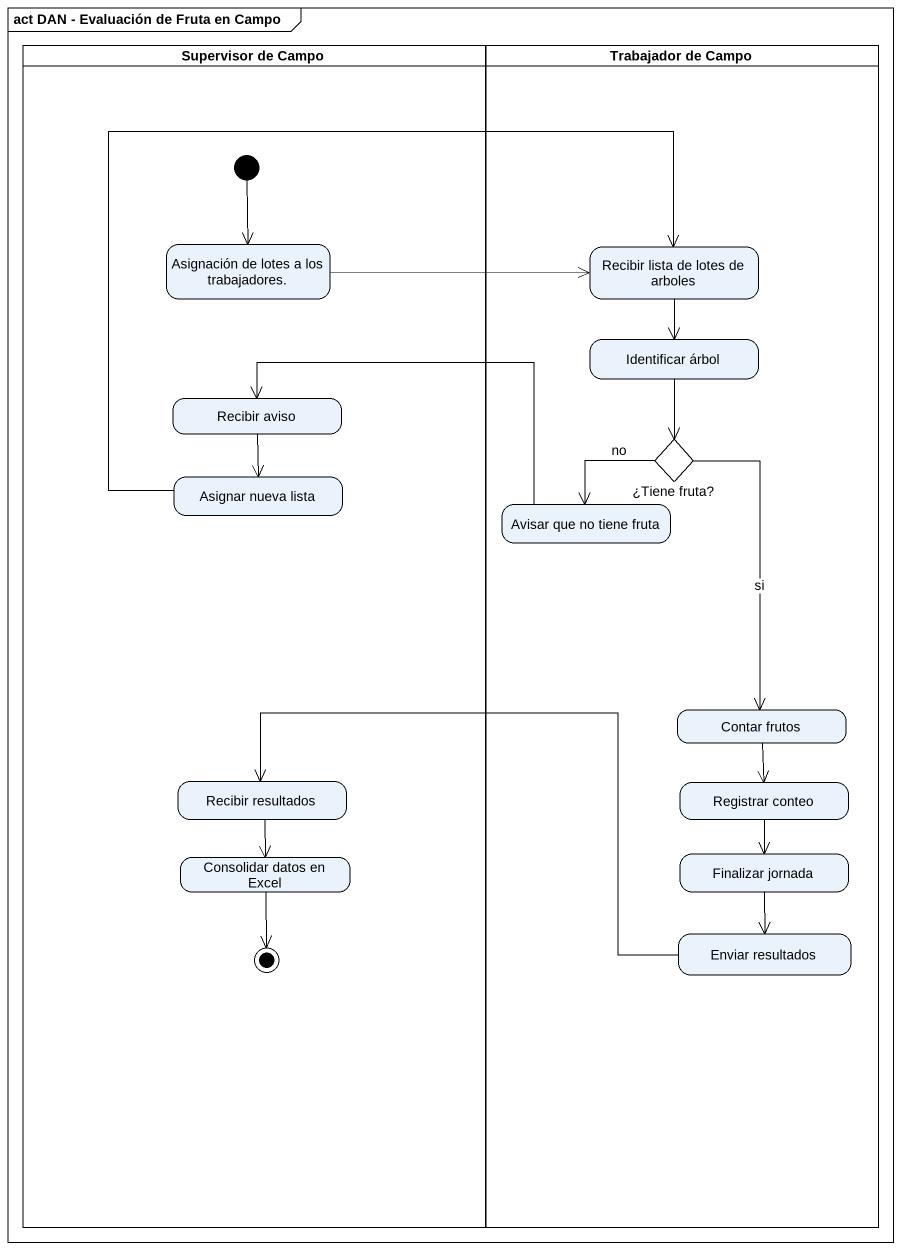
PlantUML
@startuml
mainframe act DAN - Evaluación de Fruta en Campo
hide empty description
state "Supervisor de Campo" as Supervisor_de_Campo <<partition>> {
  state "Asignación de lotes a los trabajadores." as Asignación_de_lotes_a_los
  state "Recibir aviso" as Recibir_aviso
  state "Asignar nueva lista" as Asignar_nueva_lista
  state "Recibir resultados" as Recibir_resultados
  state "Consolidar datos en Excel" as Consolidar_datos_en_Excel
  [*] --> Asignación_de_lotes_a_los
  Consolidar_datos_en_Excel --> [*]
}
state "Trabajador de Campo" as Trabajador_de_Campo <<partition>> {
  state "Recibir lista de lotes de arboles" as Recibir_lista_de_lotes_de
  state "Identificar árbol" as Identificar_árbol
  state "¿Tiene fruta?" as Tiene_fruta <<choice>>
  state "Avisar que no tiene fruta" as Avisar_que_no_tiene_fruta
  state "Contar frutos" as Contar_frutos
  state "Registrar conteo" as Registrar_conteo
  state "Finalizar jornada" as Finalizar_jornada
  state "Enviar resultados" as Enviar_resultados
}
Asignación_de_lotes_a_los -right-> Recibir_lista_de_lotes_de
Recibir_lista_de_lotes_de --> Identificar_árbol
Identificar_árbol --> Tiene_fruta
Recibir_aviso --> Asignar_nueva_lista
Tiene_fruta --> Avisar_que_no_tiene_fruta : no
Tiene_fruta --> Contar_frutos : si
Asignar_nueva_lista -right-> Recibir_lista_de_lotes_de
Avisar_que_no_tiene_fruta -left-> Recibir_aviso
Contar_frutos --> Registrar_conteo
Recibir_resultados --> Consolidar_datos_en_Excel
Registrar_conteo --> Finalizar_jornada
Finalizar_jornada --> Enviar_resultados
Enviar_resultados -left-> Recibir_resultados
@enduml
